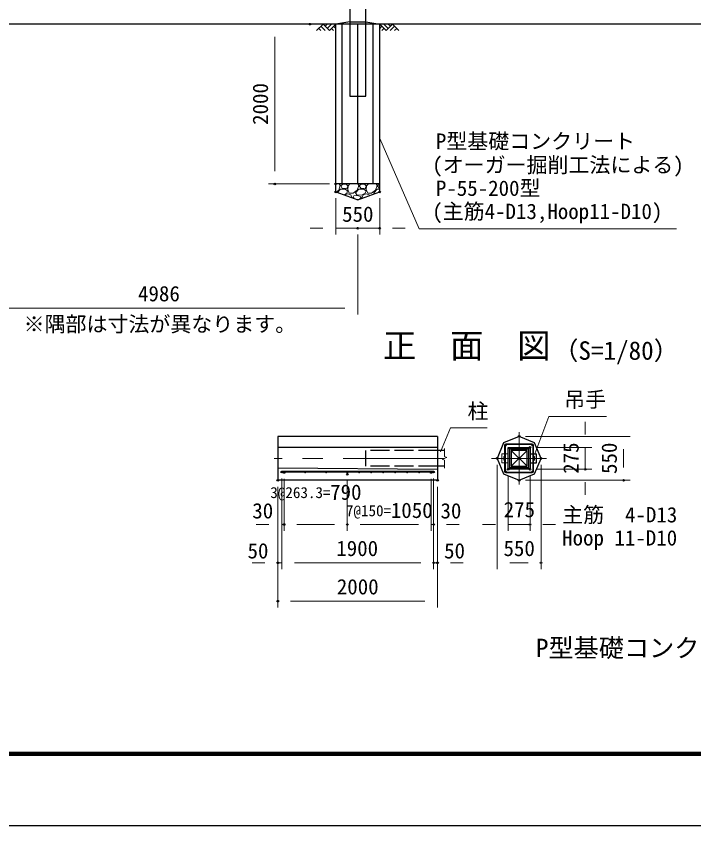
# Model space of a CAD drawing. Units: millimetres, scale not verified. Extents: x -16800 to 16800, y -11880 to 11880.
# Drawn here: x -12359 to -3878, y -11880 to -1742 of the extents above; entities that cross this region are included whole.
import ezdxf
from ezdxf.enums import TextEntityAlignment as Align

# ---------------------------------------------------------------- set-up
doc = ezdxf.new("R2010")
doc.units = ezdxf.units.MM
doc.header["$LTSCALE"] = 40
doc.header["$PDMODE"] = 32
doc.header["$PDSIZE"] = 20
doc.linetypes.add('DASHED', pattern=[7.5, 6, -1.5])
doc.linetypes.add('USER1', pattern=[50.8, 31.75, -6.35, 6.35, -6.35])
for name, color, linetype, lineweight in [('0-0_D-DCR-HCH', 7, 'Continuous', 13), ('0-1_D-BGD', 7, 'Continuous', 25), ('0-2_D-STR4', 7, 'Continuous', 25), ('0-3_D-STR-DIM', 7, 'Continuous', 13), ('0-4_0', 3, 'Continuous', 25), ('0-6_D-STR-TXT', 7, 'Continuous', 13), ('0-7_D-TTL-TXT', 7, 'Continuous', 13), ('0-8_D-STR1', 1, 'Continuous', 25), ('0-9_D-BMK', 2, 'USER1', 13), ('0-A_D-STR3', 3, 'Continuous', 13), ('0-C_D-TTL', 7, 'Continuous', 25)]:
    doc.layers.add(name, color=color, linetype=linetype, lineweight=lineweight)
doc.layers.add('0-5_Defpoints', color=8, linetype='Continuous')
doc.styles.add('ＭＳ ゴシック', font='')
doc.styles.get('ＭＳ ゴシック').set_extended_font_data('MS Gothic')

msp = doc.modelspace()

# ---------------------------------------------------------------- linework, layer by layer
at = {"layer": '0-0_D-DCR-HCH'}
for p, q in [((-8518.72, -1842.48), (-8598.54, -1922.3)), ((-8571.93, -1895.69), (-8545.2, -1922.3)), ((-8545.32, -1869.08), (-8491.87, -1922.3)), ((-8518.72, -1842.48), (-8438.9, -1922.3)), ((-8492.11, -1869.08), (-8465.51, -1842.48)), ((-8465.51, -1895.69), (-8412.29, -1842.48)), ((-8438.9, -1922.3), (-8359.08, -1842.48)), ((-8412.29, -1895.69), (-8385.57, -1922.3)), ((-8385.69, -1869.08), (-8359.08, -1895.57)), ((-7729.26, -1922.3), (-7809.08, -1842.48)), ((-7782.48, -1869.08), (-7809.08, -1895.57)), ((-7755.87, -1895.69), (-7782.6, -1922.3)), ((-7702.66, -1895.69), (-7755.87, -1842.48)), ((-7649.45, -1842.48), (-7729.26, -1922.3)), ((-7675.91, -1869.22), (-7702.66, -1842.48)), ((-7622.84, -1869.08), (-7676.3, -1922.3)), ((-7649.45, -1842.48), (-7569.63, -1922.3)), ((-7596.23, -1895.69), (-7622.96, -1922.3)), ((-8302.26, -3862.8), (-8314.68, -3842.48)), ((-8297.05, -3842.48), (-8295.36, -3846.7)), ((-8295.36, -3846.7), (-8288.32, -3842.48)), ((-8272.36, -3844.4), (-8295.36, -3867.4)), ((-8226.36, -3851.3), (-8272.36, -3844.4)), ((-8207.96, -3867.4), (-8226.36, -3851.3)), ((-8180.88, -3842.48), (-8205.66, -3865.1)), ((-8072.26, -3862.8), (-8084.68, -3842.48)), ((-8067.05, -3842.48), (-8065.36, -3846.7)), ((-8065.36, -3846.7), (-8058.32, -3842.48)), ((-8042.36, -3844.4), (-8065.36, -3867.4)), ((-7996.36, -3851.3), (-8042.36, -3844.4)), ((-7977.96, -3867.4), (-7996.36, -3851.3)), ((-7950.88, -3842.48), (-7975.66, -3865.1)), ((-7842.26, -3862.8), (-7854.68, -3842.48)), ((-7837.05, -3842.48), (-7835.36, -3846.7)), ((-7835.36, -3846.7), (-7828.32, -3842.48)), ((-7812.36, -3844.4), (-7835.36, -3867.4)), ((-7809.08, -3844.89), (-7812.36, -3844.4)), ((-8352.47, -3944.88), (-8320.66, -3920.3)), ((-8338.93, -3949.8), (-8299.96, -3906.5)), ((-8320.66, -3920.3), (-8302.26, -3862.8)), ((-8299.96, -3906.5), (-8240.16, -3906.5)), ((-8295.36, -3867.4), (-8276.96, -3895)), ((-8276.96, -3895), (-8219.46, -3901.9)), ((-8240.16, -3906.5), (-8210.26, -3927.2)), ((-8219.46, -3901.9), (-8207.96, -3881.2)), ((-8210.26, -3927.2), (-8219.46, -3959.4)), ((-8205.66, -3865.1), (-8207.96, -3913.4)), ((-8207.96, -3881.2), (-8207.96, -3867.4)), ((-8207.96, -3913.4), (-8189.56, -3957.1)), ((-8141.26, -3959.4), (-8090.66, -3920.3)), ((-8111.36, -3952.5), (-8069.96, -3906.5)), ((-8095.26, -3980.1), (-8111.36, -3952.5)), ((-8090.66, -3920.3), (-8072.26, -3862.8)), ((-8069.96, -3906.5), (-8010.16, -3906.5)), ((-8065.36, -3867.4), (-8046.96, -3895)), ((-8046.96, -3895), (-7989.46, -3901.9)), ((-8010.16, -3906.5), (-7980.26, -3927.2)), ((-7989.46, -3901.9), (-7977.96, -3881.2)), ((-7980.26, -3927.2), (-7989.46, -3959.4)), ((-7975.66, -3865.1), (-7977.96, -3913.4)), ((-7977.96, -3881.2), (-7977.96, -3867.4)), ((-7977.96, -3913.4), (-7959.56, -3957.1)), ((-7911.26, -3959.4), (-7860.66, -3920.3)), ((-7881.36, -3952.5), (-7839.96, -3906.5)), ((-7873.54, -3965.92), (-7881.36, -3952.5)), ((-7860.66, -3920.3), (-7842.26, -3862.8)), ((-7839.96, -3906.5), (-7809.08, -3906.5)), ((-7835.36, -3867.4), (-7816.96, -3895)), ((-7816.96, -3895), (-7809.08, -3895.95)), ((-8219.46, -3959.4), (-8257.6, -3979.38)), ((-8247.08, -3983.21), (-8244.76, -3977.8)), ((-8244.76, -3977.8), (-8207.96, -3966.3)), ((-8207.96, -3966.3), (-8171.16, -3980.1)), ((-8189.56, -3957.1), (-8141.26, -3959.4)), ((-8171.16, -3980.1), (-8157.36, -4010)), ((-8159.2, -4015.16), (-8157.36, -4010)), ((-8141.26, -4010), (-8134.36, -3991.6)), ((-8125.19, -4027.53), (-8141.26, -4010)), ((-8090.66, -3987), (-8134.36, -3991.6)), ((-8063.06, -4033), (-8101.06, -4036.3)), ((-8037.76, -3984.7), (-8095.26, -3980.1)), ((-8044.66, -3998.5), (-8090.66, -3987)), ((-8042.36, -4010), (-8063.06, -4033)), ((-8042.36, -4010), (-8044.66, -3998.5)), ((-7989.46, -3959.4), (-8037.76, -3984.7)), ((-8030.86, -4010), (-8025.99, -4021.36)), ((-8028.56, -4010), (-8014.76, -3977.8)), ((-8014.76, -3977.8), (-7977.96, -3966.3)), ((-7977.96, -3966.3), (-7941.16, -3980.1)), ((-7959.56, -3957.1), (-7911.26, -3959.4)), ((-7941.16, -3980.1), (-7937.05, -3989.01))]:
    msp.add_line(p, q, dxfattribs=at)
at = {"layer": '0-1_D-BGD'}
for p, q in [((-8184.08, -1812.48), (-7984.08, -1812.48)), ((-270.08, -1842.48), (-13870.08, -1842.48)), ((-8359.08, -3942.48), (-8359.08, -1842.48)), ((-7809.08, -3942.48), (-7809.08, -1842.48)), ((-7809.08, -3842.48), (-8359.08, -3842.48))]:
    msp.add_line(p, q, dxfattribs=at)
at = {"layer": '0-2_D-STR4'}
for p, q in [((-8184.08, -1812.48), (-8359.08, -1842.48)), ((-7984.08, -1812.48), (-7809.08, -1842.48)), ((-8278.54, -3842.48), (-8278.54, -1842.48)), ((-8084.08, -3842.48), (-8084.08, -1842.48)), ((-7889.63, -3842.48), (-7889.63, -1842.48)), ((-7084.89, -7003.87), (-9084.89, -7003.87)), ((-9084.89, -7003.87), (-9084.89, -7553.87)), ((-7084.89, -7003.87), (-7084.89, -7553.87)), ((-7084.89, -7553.87), (-9084.89, -7553.87))]:
    msp.add_line(p, q, dxfattribs=at)
msp.add_lwpolyline([(-8359.08, -3942.48), (-8084.08, -4042.48), (-7809.08, -3942.48)], dxfattribs=at)
for points in [[(-6064.1, -7003.87), (-6258.55, -7084.41), (-6339.1, -7278.87), (-6258.55, -7473.32), (-6064.1, -7553.87), (-5869.64, -7473.32), (-5789.1, -7278.87), (-5869.64, -7084.41)], [(-6201.6, -7141.37), (-5926.6, -7141.37), (-5926.6, -7416.37), (-6201.6, -7416.37)], [(-6181.6, -7161.37), (-5946.6, -7161.37), (-5946.6, -7396.37), (-6181.6, -7396.37)]]:
    msp.add_lwpolyline(points, close=True, dxfattribs=at)
at = {"layer": '0-3_D-STR-DIM'}
for p, q in [((-8764.08, -1842.48), (-9202.31, -1842.48)), ((-9122.31, -2002.48), (-9122.31, -3682.48)), ((-8439.08, -3842.48), (-9202.31, -3842.48)), ((-8359.08, -4022.48), (-8359.08, -4477.35)), ((-7809.08, -4022.48), (-7809.08, -4477.35)), ((-8519.08, -4397.35), (-8679.08, -4397.35)), ((-8359.08, -4397.35), (-7809.08, -4397.35)), ((-7649.08, -4397.35), (-7489.08, -4397.35)), ((-8084.08, -4477.35), (-8084.08, -5477.35)), ((-8244.08, -5397.35), (-12910.08, -5397.35)), ((-5235.78, -6981.37), (-5235.78, -6821.37)), ((-5984.1, -7003.87), (-4675.78, -7003.87)), ((-6998.14, -7153.87), (-6998.14, -7257.06)), ((-5846.6, -7141.37), (-5155.78, -7141.37)), ((-5235.78, -7141.37), (-5235.78, -7416.37)), ((-4755.78, -7163.87), (-4755.78, -7393.87)), ((-6968.19, -7267.97), (-7028.09, -7289.77)), ((-7028.09, -7289.77), (-6998.14, -7300.67)), ((-6998.14, -7257.06), (-6968.19, -7267.97)), ((-6998.14, -7300.67), (-6998.14, -7403.87)), ((-6339.1, -7358.87), (-6339.1, -8667.19)), ((-5789.1, -7358.87), (-5789.1, -8667.19)), ((-6201.6, -7496.37), (-6201.6, -8187.19)), ((-5926.6, -7496.37), (-5926.6, -8187.19)), ((-5846.6, -7416.37), (-5155.78, -7416.37)), ((-9034.89, -7530.37), (-9034.89, -8187.19)), ((-9034.89, -7530.37), (-9034.89, -8667.19)), ((-9034.89, -7530.37), (-9034.89, -8667.19)), ((-9004.89, -7535.37), (-9004.89, -8187.19)), ((-9004.89, -7535.37), (-9004.89, -8187.19)), ((-8214.89, -7558.87), (-8214.89, -8187.19)), ((-8214.79, -7558.87), (-8214.79, -8187.19)), ((-7164.89, -7535.37), (-7164.89, -8187.19)), ((-7164.89, -7535.37), (-7164.89, -8187.19)), ((-7134.89, -7530.37), (-7134.89, -8187.19)), ((-7134.89, -7530.37), (-7134.89, -8667.19)), ((-7134.89, -7530.37), (-7134.89, -8667.19)), ((-5984.1, -7553.87), (-4675.78, -7553.87)), ((-5235.78, -7576.37), (-5235.78, -7736.37)), ((-9084.89, -7633.87), (-9084.89, -8667.19)), ((-9084.89, -7633.87), (-9084.89, -9147.19)), ((-7084.89, -7633.87), (-7084.89, -8667.19)), ((-7084.89, -7633.87), (-7084.89, -9147.19)), ((-9194.89, -8107.19), (-9354.89, -8107.19)), ((-9034.89, -8107.19), (-9004.89, -8107.19)), ((-8374.79, -8107.19), (-8844.89, -8107.19)), ((-8844.89, -8107.19), (-8684.89, -8107.19)), ((-7324.89, -8107.19), (-8054.89, -8107.19)), ((-7324.89, -8107.19), (-7484.89, -8107.19)), ((-7164.89, -8107.19), (-7134.89, -8107.19)), ((-6974.89, -8107.19), (-6814.89, -8107.19)), ((-6361.6, -8107.19), (-6521.6, -8107.19)), ((-6201.6, -8107.19), (-5926.6, -8107.19)), ((-5766.6, -8107.19), (-5606.6, -8107.19)), ((-9244.89, -8587.19), (-9404.89, -8587.19)), ((-9034.89, -8587.19), (-9084.89, -8587.19)), ((-8874.89, -8587.19), (-8714.89, -8587.19)), ((-8874.89, -8587.19), (-7294.89, -8587.19)), ((-7294.89, -8587.19), (-7454.89, -8587.19)), ((-7134.89, -8587.19), (-7084.89, -8587.19)), ((-6924.89, -8587.19), (-6764.89, -8587.19)), ((-6179.1, -8587.19), (-5949.1, -8587.19)), ((-7244.89, -9067.19), (-8924.89, -9067.19))]:
    msp.add_line(p, q, dxfattribs=at)
at = {"layer": '0-4_0', "color": 7}
for p, q in [((-7084.89, -7141.37), (-9084.89, -7141.37)), ((-6201.6, -7141.37), (-6181.6, -7161.37)), ((-5926.6, -7141.37), (-5946.6, -7161.37)), ((-9084.89, -7396.37), (-7084.89, -7416.37)), ((-6201.6, -7416.37), (-6181.6, -7396.37)), ((-5946.6, -7396.37), (-5926.6, -7416.37))]:
    msp.add_line(p, q, dxfattribs=at)
at = {"layer": '0-4_0'}
for p, q in [((-5926.6, -7223.87), (-5848.1, -7223.87)), ((-5882.6, -7299.37), (-5882.6, -7258.37)), ((-5873.6, -7299.37), (-5873.6, -7258.37)), ((-5848.1, -7333.87), (-5848.1, -7223.87)), ((-5926.6, -7333.87), (-5848.1, -7333.87))]:
    msp.add_line(p, q, dxfattribs=at)
for centre, start, end in [((-5878.1, -7258.37), 0, 180), ((-5878.1, -7299.37), 180, 0)]:
    msp.add_arc(centre, 4.5, start, end, dxfattribs=at)
at = {"layer": '0-5_Defpoints'}
for p in [(-8684.08, -1842.48), (-9122.31, -3842.48), (-8359.08, -3842.48), (-8359.08, -3942.48), (-7809.08, -3942.48), (-8084.08, -4397.35), (-7809.08, -4397.35), (-6064.1, -7003.87), (-5926.6, -7141.37), (-6339.1, -7278.87), (-5789.1, -7278.87), (-9034.89, -7450.37), (-9004.89, -7455.37), (-8214.89, -7478.87), (-8214.79, -7478.87), (-7164.89, -7455.37), (-7134.89, -7450.37), (-6201.6, -7416.37), (-5926.6, -7416.37), (-5926.6, -7416.37), (-5235.78, -7416.37), (-9084.89, -7553.87), (-7084.89, -7553.87), (-6064.1, -7553.87), (-4755.78, -7553.87), (-9004.89, -8107.19), (-8214.89, -8107.19), (-7134.89, -8107.19), (-5926.6, -8107.19), (-9084.89, -8587.19), (-7134.89, -8587.19), (-7084.89, -8587.19), (-5789.1, -8587.19), (-9084.89, -9067.19)]:
    msp.add_point(p, dxfattribs=at)
at = {"layer": '0-6_D-STR-TXT'}
for points in [[(-4093.91, -4406.5), (-7315.87, -4406.5), (-7808.28, -3274.86)], [(-4968.99, -6753.25), (-5692.49, -6753.25), (-5867.82, -7221.99)], [(-6463.95, -6896.27), (-6921.45, -6896.27), (-7048.75, -7197.67)]]:
    msp.add_lwpolyline(points, dxfattribs=at)
at = {"layer": '0-8_D-STR1'}
for p, q in [((-7984.08, -2742.48), (-7984.08, -1578.32)), ((-8184.08, -1631.91), (-8184.08, -2742.48)), ((-8184.08, -2742.48), (-7984.08, -2742.48)), ((-6998.14, -7178.87), (-7084.89, -7178.87)), ((-5964.1, -7178.87), (-6164.1, -7378.87)), ((-6164.1, -7178.87), (-5964.1, -7378.87)), ((-6998.14, -7378.87), (-7084.89, -7378.87))]:
    msp.add_line(p, q, dxfattribs=at)
at = {"layer": '0-8_D-STR1', "linetype": 'DASHED'}
msp.add_line((-7084.89, -7378.87), (-7984.89, -7378.87), dxfattribs=at)
msp.add_lwpolyline([(-7084.89, -7178.87), (-7984.89, -7178.87), (-7984.89, -7378.87)], dxfattribs=at)
at = {"layer": '0-8_D-STR1'}
msp.add_lwpolyline([(-6164.1, -7178.87), (-6164.1, -7378.87), (-5964.1, -7378.87), (-5964.1, -7178.87)], close=True, dxfattribs=at)
at = {"layer": '0-9_D-BMK'}
for p, q in [((-6064.1, -6949.92), (-6064.1, -7607.81)), ((-6998.14, -7278.87), (-9130.75, -7278.87)), ((-6408.04, -7278.87), (-5720.16, -7278.87))]:
    msp.add_line(p, q, dxfattribs=at)
at = {"layer": '0-A_D-STR3'}
for p, q in [((-6245.6, -7113.87), (-6245.6, -7443.87)), ((-6235.6, -7443.87), (-6235.6, -7113.87)), ((-5899.1, -7097.37), (-6229.1, -7097.37)), ((-6229.1, -7107.37), (-5899.1, -7107.37)), ((-5892.6, -7113.87), (-5892.6, -7443.87)), ((-5882.6, -7113.87), (-5882.6, -7443.87)), ((-6280.1, -7333.87), (-6280.1, -7223.87)), ((-6201.6, -7223.87), (-6280.1, -7223.87)), ((-6254.6, -7299.37), (-6254.6, -7258.37)), ((-6245.6, -7299.37), (-6245.6, -7258.37)), ((-6201.6, -7333.87), (-6280.1, -7333.87)), ((-7134.89, -7437.37), (-9034.89, -7437.37)), ((-9034.89, -7437.37), (-9034.89, -7450.37)), ((-7134.89, -7450.37), (-9034.89, -7450.37)), ((-7134.89, -7437.37), (-7134.89, -7450.37)), ((-5899.1, -7450.37), (-6229.1, -7450.37)), ((-5899.1, -7460.37), (-6229.1, -7460.37))]:
    msp.add_line(p, q, dxfattribs=at)
for centre, radius in [((-6229.1, -7113.87), 6.5), ((-5899.1, -7113.87), 6.5), ((-9004.89, -7455.37), 5), ((-8741.49, -7455.37), 5), ((-8478.19, -7455.37), 5), ((-8214.89, -7455.37), 5), ((-8064.89, -7455.37), 5), ((-7914.89, -7455.37), 5), ((-7764.89, -7455.37), 5), ((-7614.89, -7455.37), 5), ((-7464.89, -7455.37), 5), ((-7314.89, -7455.37), 5), ((-7164.89, -7455.37), 5), ((-6229.1, -7443.87), 6.5), ((-5899.1, -7443.87), 6.5)]:
    msp.add_circle(centre, radius, dxfattribs=at)
for centre, radius, start, end in [((-6229.1, -7113.87), 16.5, 90, 180), ((-5899.1, -7113.87), 16.5, 0, 90), ((-6250.1, -7258.37), 4.5, 0, 180), ((-6250.1, -7299.37), 4.5, 180, 0), ((-6229.1, -7443.87), 16.5, 180, 270), ((-5899.1, -7443.87), 16.5, 270, 0)]:
    msp.add_arc(centre, radius, start, end, dxfattribs=at)
at = {"layer": '0-C_D-TTL', "color": 2}
msp.add_lwpolyline([(-16800, 11880), (16800, 11880), (16800, -11880), (-16800, -11880)], close=True, dxfattribs=at)
at = {"layer": '0-C_D-TTL'}
for points in [[(-15720, 11000), (15720, 11000), (15720, -11000), (-15720, -11000)], [(-15710, 10990), (15710, 10990), (15710, -10990), (-15710, -10990)], [(-15700, 10980), (15700, 10980), (15700, -10980), (-15700, -10980)], [(-15690, 10970), (15690, 10970), (15690, -10970), (-15690, -10970)], [(-15680, 10960), (15680, 10960), (15680, -10960), (-15680, -10960)]]:
    msp.add_lwpolyline(points, close=True, dxfattribs=at)

# ---------------------------------------------------------------- texts
at = {"layer": '0-3_D-STR-DIM', "style": 'ＭＳ ゴシック'}
for s, p in [('2000', (-9149.3, -3103.48)), ('275', (-5261.32, -7472.27)), ('550', (-4782.77, -7474.37))]:
    msp.add_text(s, height=192.4, rotation=90, dxfattribs=at).set_placement(p, align=Align.BOTTOM_LEFT)
for s, height, p in [('550', 192.4, (-8279.58, -4374.71)), ('4986', 192.4, (-10833.98, -5370.36)), ('3@263.3=', 138.4, (-9178.18, -7817.82)), ('790', 192.4, (-8429.38, -7856.18)), ('30', 192.4, (-9403.79, -8089.25)), ('7@150=', 138.4, (-8231.43, -8045.06)), ('1050', 192.4, (-7669.83, -8083.42)), ('30', 192.4, (-7048.27, -8089.25)), ('275', 192.4, (-6257.5, -8074.34)), ('1900', 192.4, (-8352.49, -8560.19)), ('550', 192.4, (-6259.6, -8560.19)), ('50', 192.4, (-9463.47, -8590.19)), ('50', 192.4, (-7003.37, -8590.19)), ('2000', 192.4, (-8345.89, -9040.19))]:
    msp.add_text(s, height=height, dxfattribs=at).set_placement(p, align=Align.BOTTOM_LEFT)
at = {"layer": '0-6_D-STR-TXT', "style": 'ＭＳ ゴシック'}
for s, p in [('P型基礎コンクリート', (-7106.09, -3461.08)), ('(オーガー掘削工法による)', (-7151.77, -3757.97)), ('P-55-200型', (-7106.09, -4050.09)), ('(主筋4-D13,Hoop11-D10)', (-7151.77, -4340.42)), ('※隅部は寸法が異なります。', (-12266.43, -5751.59)), ('吊手', (-5499.96, -6695.8)), ('柱', (-6709.63, -6841.86)), ('主筋  4-D13', (-5525.44, -8138.97)), ('Hoop 11-D10', (-5525.44, -8428.31))]:
    msp.add_text(s, height=192.4, dxfattribs=at).set_placement(p, align=Align.BOTTOM_LEFT)
at = {"layer": '0-7_D-TTL-TXT', "style": 'ＭＳ ゴシック'}
for s, height, p in [('正\u3000面\u3000図', 307.9, (-7769.3, -6114.11)), ('（S=1/80）', 230.8, (-5636.61, -6113.92)), ('P型基礎コンクリート配筋図', 230.8, (-5853.41, -9837.15))]:
    msp.add_text(s, height=height, dxfattribs=at).set_placement(p, align=Align.BOTTOM_LEFT)

doc.saveas('drawing.dxf')
